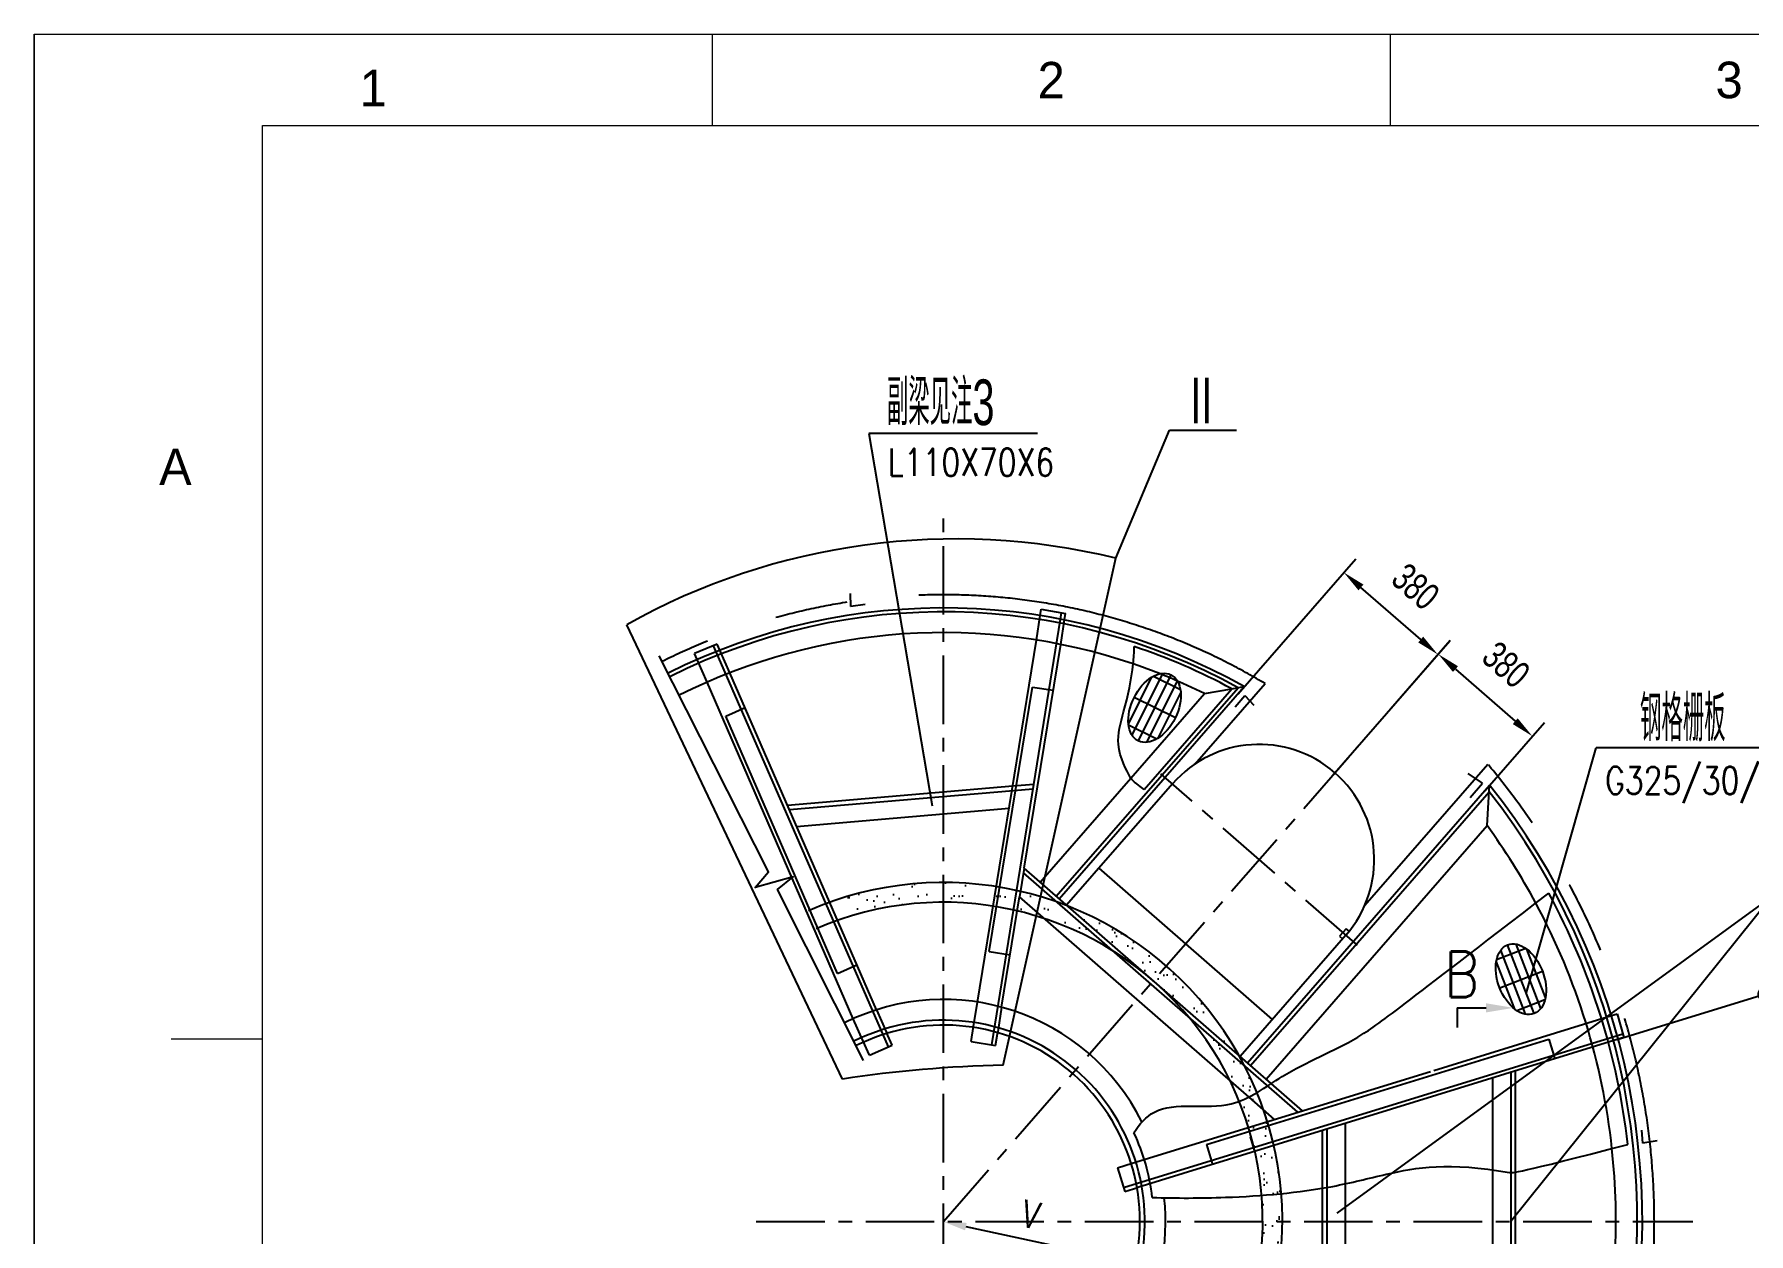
# Model space of a CAD drawing. Extents: x 148 to 221443, y -36682 to 6758.
# Drawn here: x 109177 to 112932, y -17442 to -14815 of the extents above; entities that cross this region are included whole.
import ezdxf
from ezdxf.enums import TextEntityAlignment as Align

# ---------------------------------------------------------------- set-up
doc = ezdxf.new("R2010")
doc.units = 0
doc.header["$LTSCALE"] = 10
doc.header["$MEASUREMENT"] = 0
doc.linetypes.add('CENTERX2', pattern=[4, 2.5, -0.5, 0.5, -0.5])
doc.linetypes.add('PHANTOM2', pattern=[31.75, 15.875, -3.175, 3.175, -3.175, 3.175, -3.175])
for name, color, linetype in [('2', 4, 'Continuous'), ('3', 255, 'Continuous'), ('4', 1, 'CENTERX2'), ('5', 2, 'PHANTOM2'), ('9', 6, 'Continuous'), ('WHITE', 7, 'Continuous')]:
    doc.layers.add(name, color=color, linetype=linetype)
doc.layers.add('2（细实线）', color=3, linetype='Continuous', lineweight=20)
doc.layers.add('图框层', color=7, linetype='Continuous', lineweight=15)
doc.styles.add('HZ', font='ROMS.SHX', dxfattribs={"width": 0.75, "bigfont": 'GBCBIG.SHX'})
doc.styles.get("Standard").update_dxf_attribs({"font": 'wison_e.shx', "width": 0.75, "bigfont": 'wison_c.shx'})
doc.styles.add('XW', font='ROMANS.shx', dxfattribs={"width": 0.85})
doc.dimstyles.new('DIM1', dxfattribs={"dimscale": 20, "dimtxt": 3, "dimasz": 2.5, "dimexe": 2, "dimexo": 0, "dimgap": 1, "dimtad": 0, "dimdec": 0, "dimzin": 0, "dimdsep": 46, "dimtxsty": 'Standard', "dimcen": 2, "dimclrd": 3, "dimclre": 3, "dimclrt": 3, "dimadec": 0, "dimazin": 0, "dimtfac": 0.666667, "dimtdec": 0, "dimtofl": 0, "dimtmove": 2, "dimatfit": 1, "dimfxl": 2, "dimtvp": 1.333333, "dimtolj": 1, "dimtzin": 0, "dimarcsym": 0})

# ---------------------------------------------------------------- blocks, each defined once
blk = doc.blocks.new('*D1364')
at = {"layer": '2', "color": 3, "lineweight": -2}
blk.add_line((111217.1, -17426.6), (111541.8, -17496.6), dxfattribs=at)
at = {"layer": '2', "color": 3}
for points in [[(111218.9, -17418.5), (111215.4, -17434.8), (111168.3, -17416.1)], [(111540, -17504.8), (111543.6, -17488.5), (111590.7, -17507.2)]]:
    blk.add_solid(points, dxfattribs=at)
at = {"layer": 'Defpoints', "color": 0}
for p in [(111168.4, -17415.3), (111590.7, -17507.2), (111590.8, -17506.5)]:
    blk.add_point(p, dxfattribs=at)
at = {"layer": '2', "color": 3, "insert": (111359.7, -17400.3), "char_height": 60, "attachment_point": 5, "rotation": 347.828}
blk.add_mtext('\\A1;V', dxfattribs=at)
blk = doc.blocks.new('_DotSmall')
at = {"layer": 'WHITE', "color": 0, "const_width": 0.5}
blk.add_lwpolyline([(-0.0625, 0, 1), (0.0625, 0, 1)], format="xyb", close=True, dxfattribs=at)
blk = doc.blocks.new('*D1366')
at = {"color": 3, "lineweight": -2}
for p, q in [((112646.2, -17016.5), (113004.7, -16906)), ((112513.1, -18015.9), (112950.4, -18192.3))]:
    blk.add_line(p, q, dxfattribs=at)
for start, end in [(3.0917, 17.1276), (339.555, 353.9968)]:
    blk.add_arc((111166, -17472.6), 1884, start, end, dxfattribs=at)
at = {"color": 3}
blk.add_solid([(112923.6, -18127.7), (112939.1, -18133.7), (112913.3, -18177.3)], dxfattribs=at)
at = {"layer": 'Defpoints', "color": 0}
for p in [(112646.2, -17016.5), (111594, -17340.7), (111596.3, -17646.1), (113027.2, -17765.2), (112513.1, -18015.9)]:
    blk.add_point(p, dxfattribs=at)
at = {"color": 3, "lineweight": -2, "xscale": 50, "yscale": 50, "zscale": 50, "rotation": 107.1276300985596}
blk.add_blockref('_DotSmall', (112966.5, -16917.7), dxfattribs=at)
at = {"color": 3, "insert": (113049.4, -17520.5), "char_height": 60, "attachment_point": 5, "rotation": 88.5443}
blk.add_mtext('最大 1500', dxfattribs=at)
blk = doc.blocks.new('*D1367')
at = {"layer": '2', "color": 3, "linetype": 'Continuous', "lineweight": -2}
for p, q in [((111813.4, -16259.6), (112071.2, -15963.9)), ((112213.5, -16141), (112082.6, -16026.9)), ((112019.6, -16439.4), (112277.4, -16143.7))]:
    blk.add_line(p, q, dxfattribs=at)
at = {"layer": '2', "color": 3}
for points in [[(112088.1, -16020.6), (112077.2, -16033.2), (112045, -15994)], [(112208, -16147.3), (112219, -16134.7), (112251.2, -16173.9)]]:
    blk.add_solid(points, dxfattribs=at)
at = {"layer": 'Defpoints', "color": 0}
for p in [(112045, -15994), (111813.4, -16259.6), (112019.6, -16439.4)]:
    blk.add_point(p, dxfattribs=at)
at = {"layer": '2', "color": 3, "insert": (112202.4, -16025.1), "char_height": 60, "attachment_point": 5, "rotation": 318.9077}
blk.add_mtext('\\A1;380', dxfattribs=at)
blk = doc.blocks.new('*D1368')
at = {"layer": '2', "color": 3, "linetype": 'Continuous', "lineweight": -2}
for p, q in [((112147.5, -16292.7), (112278.3, -16142.7)), ((112289.7, -16205.7), (112420.5, -16319.8)), ((112353.7, -16472.5), (112484.5, -16322.5))]:
    blk.add_line(p, q, dxfattribs=at)
at = {"layer": '2', "color": 3}
for points in [[(112295.2, -16199.4), (112284.2, -16212), (112252, -16172.9)], [(112415.1, -16326.1), (112426, -16313.5), (112458.2, -16352.7)]]:
    blk.add_solid(points, dxfattribs=at)
at = {"layer": 'Defpoints', "color": 0}
for p in [(112147.5, -16292.7), (112458.2, -16352.7), (112353.7, -16472.5)]:
    blk.add_point(p, dxfattribs=at)
at = {"layer": '2', "color": 3, "insert": (112400.7, -16196.3), "char_height": 60, "attachment_point": 5, "rotation": 318.9077}
blk.add_mtext('\\A1;380', dxfattribs=at)
blk = doc.blocks.new('1.25A2')
blk.add_line((14585.48, 9173.89), (14595.48, 9173.89))
at = {"layer": '图框层', "ltscale": 10}
for p, q in [((14570.48, 9283.89), (15312.98, 9283.89)), ((14570.48, 8863.89), (14570.48, 9283.89)), ((14570.48, 9283.89), (14570.48, 8863.89)), ((14570.48, 9283.89), (14570.48, 9273.89)), ((14570.48, 9283.89), (14570.48, 8863.89)), ((14644.73, 9283.89), (14644.73, 9273.89)), ((14718.98, 9283.89), (14718.98, 9273.89)), ((14595.48, 9273.89), (15302.98, 9273.89)), ((14595.48, 8873.89), (14595.48, 9273.89))]:
    blk.add_line(p, q, dxfattribs=at)
at = {"style": 'HZ'}
for s, p in [('1', (14607.61, 9278.01)), ('2', (14681.86, 9278.89)), ('3', (14756.11, 9278.89)), ('A', (14585.94, 9236.52))]:
    blk.add_text(s, height=4, dxfattribs=at).set_placement(p, align=Align.MIDDLE)

msp = doc.modelspace()

# ---------------------------------------------------------------- hatches: boundary and pattern name
at = {"layer": '5', "ltscale": 5}
h = msp.add_hatch(dxfattribs=at)
h.set_pattern_fill('AR-SAND', color=256, scale=28.8, style=0)
h.set_pattern_definition([(322.5, (112378.423, -12194.874), (-1.8142, -55.49252), [0, -43.776, 0, -48.96, 0, -46.8]), (352.5, (112378.42, -12194.874), (50.9696, -81.2778), [0, -23.616, 0, -39.456, 0, -15.12]), (32.5, (112343, -12194.874), (89.6873, -0.163), [0, -14.4, 0, -51.84, 0, -67.68]), (42.5, (112343, -12194.874), (86.5764, -25.2771), [0, -7.2, 0, -33.984, 0, -38.88])])
h.paths.add_polyline_path([(111908.5242, -17471.5162), (111865.3841, -17469.0828, 0.00515045), (111866.3432, -17454.714), (111909.4746, -17457.1469, -0.004850632)])
h.paths.add_polyline_path([(111909.4746, -17457.1469), (111866.3432, -17454.714, 0.014088024), (111867.4527, -17415.346), (111910.6527, -17415.346, -0.014088024)])
h.paths.add_polyline_path([(111910.6527, -17415.346), (111867.4527, -17415.346, 0.055458227), (111850.3586, -17261.703), (111891.7592, -17248.9446, -0.056589004)])
h.paths.add_polyline_path([(111889.7686, -17240.5171), (111848.4024, -17253.2649, 0.016235458), (111836.4517, -17209.4826), (111877.7359, -17196.7602, -0.01528913)])
h.paths.add_polyline_path([(111877.7359, -17196.7602), (111836.4517, -17209.4826, 0.039777189), (111795.4231, -17106.2951), (111823.0037, -17130.3487), (111843.5017, -17106.845, -0.032440723)])
h.paths.add_polyline_path([(111843.5017, -17106.845), (111823.0037, -17130.3487), (111795.4231, -17106.2951, 0.003387341), (111791.1783, -17097.8284), (111821.6368, -17062.9037, -0.016536152)])
h.paths.add_polyline_path([(111812.1205, -17060.6702), (111786.905, -17089.583, 0.052903751), (111704.7741, -16967.0514)])
h.paths.add_polyline_path([(111804.6485, -17033.0885), (111799.8926, -17038.5418), (111627.8791, -16888.5256), (111656.2733, -16855.9678, -0.078302797)])
h.paths.add_polyline_path([(111627.8791, -16888.5256), (111455.8657, -16738.5094), (111460.6216, -16733.0561, -0.078302797), (111656.2733, -16855.9678)])
h.paths.add_polyline_path([(111539.6264, -16823.0229, 0.052903751), (111407.0646, -16758.3169), (111432.28, -16729.4041)])
h.paths.add_polyline_path([(111398.3148, -16755.2046, 0.003387341), (111389.3495, -16752.1505), (111361.7689, -16728.0969), (111382.2669, -16704.5933, -0.016536152), (111428.7733, -16720.2799)])
h.paths.add_polyline_path([(111361.7689, -16728.0969), (111389.3495, -16752.1505, 0.022182892), (111329.7211, -16735.185), (111336.7085, -16692.4504, -0.015884959), (111382.2669, -16704.5933)])
h.paths.add_polyline_path([(111321.6122, -16733.313, 0.016360256), (111276.6873, -16724.7562), (111283.6593, -16682.1216, -0.015383901), (111328.5286, -16690.5949)])
h.paths.add_polyline_path([(111276.6873, -16724.7562, 0.038893758), (111168.4289, -16716.3223), (111168.4289, -16673.1223, -0.038989908), (111283.6593, -16682.1216)])
h.paths.add_polyline_path([(111168.4289, -16716.3223, 0.071462709), (110971.6479, -16744.5916), (110956.5507, -16704.0066, -0.072499301), (111168.4289, -16673.1223)])

# ---------------------------------------------------------------- linework, layer by layer
for p, q in [((110965.052, -16068.716), (110964.1436, -16039.8523)), ((110996.5721, -16064.2487), (110965.052, -16068.716)), ((111380.203, -16088.562), (111382.3924, -16074.3272)), ((111382.3924, -16074.3272), (111435.5576, -16083.8832)), ((111424.7274, -16096.4352), (111427.0085, -16082.3465)), ((111433.3644, -16098.143), (111435.5576, -16083.8832)), ((111242.3256, -16934.882), (111371.9715, -16142.082)), ((110672.4684, -16151.1705), (110622.5905, -16171.9081)), ((110628.4466, -16185.0478), (110622.5905, -16171.9081)), ((110670.1494, -16167.5751), (110664.4478, -16154.5052)), ((110678.3364, -16164.3368), (110672.4684, -16151.1705)), ((111344.9884, -16641.8112), (111425.1567, -16151.5077)), ((111021.0872, -16952.1001), (110700.3159, -16213.6528)), ((111647.9458, -16215.0886), (111580.9571, -16350.1813)), ((111666.4458, -16218.2981), (111594.7095, -16362.9649)), ((111628.2984, -16221.2576), (111687.1799, -16250.4553)), ((110970.5394, -16971.3347), (110650.4916, -16234.5108)), ((111268.5288, -16824.2169), (111363.2447, -16245.0178)), ((111363.2447, -16245.0178), (111408.7234, -16252.0126)), ((111415.1685, -16703.0166), (111813.3067, -16246.4984)), ((111421.68, -16708.6954), (111826.8282, -16244.1394)), ((111623.3835, -16224.1047), (111573.267, -16325.1721)), ((111607.5958, -16469.2279), (111799.7275, -16248.9236)), ((111680.1983, -16231.0817), (111613.2095, -16366.1744)), ((111687.8884, -16256.0909), (111637.7718, -16357.1583)), ((111799.7275, -16248.9236), (111826.8282, -16244.1394)), ((110691.476, -16308.7861), (110733.5039, -16290.0548)), ((111586.0111, -16267.2601), (111676.1568, -16311.9609)), ((111807.4593, -16288.1309), (111827.9359, -16263.755)), ((111827.9359, -16263.755), (111847.8888, -16284.6314)), ((110936.2718, -16872.3625), (110691.476, -16308.7861)), ((111573.5741, -16328.0646), (111635.2835, -16358.6646)), ((111380.0703, -16672.4067), (111578.5707, -16444.7997)), ((112348.9003, -16455.3819), (112317.7967, -16434.3599)), ((110826.3192, -16503.725), (111319.7146, -16461.6388)), ((111669.8452, -16457.0042), (111437.9589, -16722.8925)), ((111834.0782, -17068.3558), (112364.4663, -16460.1957)), ((111840.5897, -17074.0346), (112363.564, -16474.3755)), ((112322.1227, -16486.9371), (112348.9003, -16455.3819)), ((112359.0309, -16548.5856), (112364.4663, -16460.1957)), ((110846.4978, -16550.1781), (111311.7253, -16510.4946)), ((111874.7754, -17103.8486), (112359.0309, -16548.5856)), ((111344.9884, -16641.8112), (111334.735, -16704.5201)), ((111885.9507, -17113.5948), (111344.9884, -16641.8112)), ((111888.7849, -16972.7643), (111508.9445, -16641.4982)), ((111295.2406, -16946.0645), (111334.735, -16704.5201)), ((111837.4392, -17142.9381), (111334.735, -16704.5201)), ((112050.0899, -16774.2927), (112035.8927, -16790.5716)), ((112050.0899, -16774.2927), (112035.8927, -16790.5716)), ((112056.6014, -16779.9715), (112050.0899, -16774.2927)), ((112056.6014, -16779.9715), (112050.0899, -16774.2927)), ((111268.5288, -16824.2169), (111314.0197, -16831.2135)), ((112049.6856, -16788.2704), (111817.7993, -17054.1587)), ((112035.8927, -16790.5716), (112042.4043, -16796.2504)), ((112035.8927, -16790.5716), (112042.4043, -16796.2504)), ((112443.9652, -16817.6191), (112379.7096, -16842.4309)), ((112443.4071, -16961.7513), (112389.0897, -16821.0845)), ((112462.1235, -16960.2519), (112403.9566, -16809.6159)), ((112476.9903, -16948.7834), (112422.673, -16808.1166)), ((112486.9416, -16924.5848), (112446.3049, -16819.3473)), ((110936.2718, -16872.3625), (110978.3114, -16853.626)), ((112419.7751, -16950.5206), (112379.1385, -16845.2831)), ((112480.3831, -16867.8744), (112386.5179, -16904.1197)), ((112485.7192, -16930.1317), (112424.4082, -16953.8065)), ((112631.1738, -16964.5746), (112643.6967, -16960.7155)), ((112643.6967, -16960.7155), (112658.7045, -17012.5965)), ((111055.5317, -17029.3844), (111043.224, -17001.7692)), ((111229.0058, -17021.4848), (111234.1168, -16988.2545)), ((111282.3783, -17029.6937), (111286.9742, -16999.8113)), ((111006.2086, -17051.367), (110992.522, -17020.6578)), ((111006.2086, -17051.367), (111055.5317, -17029.3844)), ((111229.0058, -17021.4848), (111282.3783, -17029.6937)), ((112658.7045, -17012.5965), (112646.1663, -17016.4604)), ((112699.812, -17243.9802), (112698.1449, -17215.1504)), ((112731.2036, -17238.6856), (112699.812, -17243.9802)), ((111549.2486, -17297.9895), (111581.3787, -17288.088)), ((111549.2486, -17297.9895), (111565.1517, -17349.5947)), ((112370.5874, -17302.2383), (112370.5874, -17900.2093)), ((112420.5874, -17307.4809), (112420.5874, -17920.3757)), ((111565.1517, -17349.5947), (111594.0446, -17340.6908)), ((111997.7927, -17342.6308), (111997.7927, -17749.8511)), ((112047.7927, -17332.9808), (112047.7927, -17770.0174))]:
    msp.add_line(p, q)
at = {"color": 7, "linetype": 'Continuous'}
msp.add_line((111319.7146, -16461.6388), (111366.2408, -16457.6702), dxfattribs=at)
for centre, radius, start, end in [((111168.4289, -17415.346), 1343.5827, 60.6572769, 116.6855746), ((111168.4289, -17415.346), 1334.9427, 61.1135547, 116.6848931), ((111168.4289, -17415.346), 1289.5827, 71.2126321, 116.6811655), ((111164.9094, -17424.1323), 1335.7587, 61.6203278, 71.6242793), ((111859.7654, -16622.6373), 252, 318.9076924, 138.9076924), ((111168.4289, -17415.346), 1530.6265, 290.0136172, 38.6107133), ((111163.5109, -17414.3961), 1524.3904, 290.5760287, 38.0721616), ((111168.4289, -17415.346), 1472.6869, 28.2486494, 36.0546859), ((111168.4289, -17415.346), 1508.0336, 6.412886, 28.4656972), ((111168.4289, -17415.346), 486.1135, 26.6191293, 116.4998425), ((111168.4289, -17415.346), 440.7535, 291.4177221, 116.4698914), ((111168.4289, -17415.346), 430, 290.0136172, 116.4618643), ((111168.4289, -17415.346), 460, 6.5686709, 24.9814592), ((111168.4289, -17415.346), 1472.6869, 292.2583665, 6.2180835), ((111168.4289, -17415.346), 486.1135, 296.3914921, 6.1128582)]:
    msp.add_arc(centre, radius, start, end)
at = {"ltscale": 6}
for start, end in [(26.6104728, 26.6191293), (6.1128582, 6.1256844)]:
    msp.add_arc((111168.4289, -17415.346), 486.1135, start, end, dxfattribs=at)
at = {"layer": '2', "color": 3, "linetype": 'Continuous'}
for p, q in [((111373.9573, -15689.9519), (111004.9206, -15689.9519)), ((111004.9206, -15689.9519), (111143.3509, -16505.0341)), ((111545.4547, -15962.8285), (111663.2316, -15682.4597)), ((111663.2316, -15682.4597), (111810.2169, -15682.4597)), ((111299.0138, -17073.3254), (111545.4547, -15962.8285)), ((110946.9555, -17103.4747), (110474.1913, -16108.5498)), ((113231.1317, -16378.0232), (112598.1462, -16378.0232)), ((112982.9163, -16703.3888), (112029.6422, -17397.4067)), ((112982.9163, -16703.3888), (112410.5874, -17415.346))]:
    msp.add_line(p, q, dxfattribs=at)
at = {"layer": '2', "linetype": 'Continuous'}
for p, q in [((112444.905, -16913.8113), (112598.1462, -16378.0232)), ((112293.0642, -16947.571), (112356.8109, -16947.571))]:
    msp.add_line(p, q, dxfattribs=at)
at = {"layer": '2', "color": 7}
msp.add_line((112293.0642, -16947.571), (112293.0642, -16990.5005), dxfattribs=at)
at = {"layer": '2', "color": 3, "linetype": 'Continuous'}
for centre, radius, start, end in [((111195.1332, -17397.9886), 1477.298, 76.2823968, 119.2101209), ((111352.1327, -19764.2058), 2691.4046, 91.1308909, 98.6585056)]:
    msp.add_arc(centre, radius, start, end, dxfattribs=at)
at = {"layer": '2'}
msp.add_solid([(112356.8109, -16937.571), (112356.8109, -16957.571), (112416.8109, -16947.571)], dxfattribs=at)
at = {"layer": '3', "ltscale": 6}
for p, q in [((111273.8387, -17028.3803), (111424.7274, -16096.4352)), ((111371.9715, -16142.082), (111380.203, -16088.562)), ((111425.1465, -16151.5743), (111433.3644, -16098.143)), ((110650.4916, -16234.5108), (110628.4466, -16185.0478)), ((111047.64, -17032.9016), (110670.1494, -16167.5751)), ((110700.3433, -16213.7144), (110678.3364, -16164.3368)), ((111578.5707, -16444.7997), (111740.214, -16259.4543)), ((111740.214, -16259.4543), (111799.8117, -16248.9088)), ((110830.5231, -16513.4027), (111364.5931, -16467.847)), ((111944.5548, -17176.1687), (111343.3478, -16651.8446)), ((111234.1168, -16988.2545), (111242.3256, -16934.882)), ((110992.522, -17020.6578), (110970.5394, -16971.3347)), ((111021.0872, -16952.1001), (111043.224, -17001.7692)), ((111295.2406, -16946.0645), (111286.9742, -16999.8113)), ((112242.0121, -17084.5019), (112631.1738, -16964.5746)), ((112656.4811, -17004.9105), (111562.7957, -17341.9495)), ((112646.1663, -17016.4604), (111594.0446, -17340.6908)), ((111744.0729, -17246.9918), (112493.8364, -17015.9386)), ((112493.8364, -17015.9386), (112507.195, -17059.2869)), ((111581.3787, -17288.088), (112235.0817, -17086.6376)), ((112420.5874, -17085.9766), (112420.5874, -17307.4809)), ((111954.2678, -17173.1755), (111885.9507, -17113.5948)), ((112370.5874, -17101.385), (112370.5874, -17302.2383)), ((112410.5874, -17089.0583), (112410.5874, -17916.3424)), ((111893.5613, -17191.8833), (111837.4392, -17142.9381)), ((111839.9617, -17230.1413), (111849.7461, -17261.8917)), ((111997.7927, -17216.2685), (111997.7927, -17342.6308)), ((112007.7927, -17213.1868), (112007.7927, -17802.7948)), ((112047.7927, -17200.8601), (112047.7927, -17332.9808)), ((111744.0729, -17246.9918), (111757.4315, -17290.3401))]:
    msp.add_line(p, q, dxfattribs=at)
for radius, start, end in [(1289.5827, 63.6797738, 71.2126321), (1472.6869, 6.2180835, 28.2486494)]:
    msp.add_arc((111168.4289, -17415.346), radius, start, end, dxfattribs=at)
at = {"layer": '4', "ltscale": 6}
for p, q in [((111168.4289, -18246.1829), (111168.4289, -15851.2657)), ((111168.4289, -17415.346), (112076.1153, -16374.5635)), ((112074.9988, -16810.3465), (111644.532, -16434.9281)), ((110758.0466, -17415.346), (112809.2758, -17415.346))]:
    msp.add_line(p, q, dxfattribs=at)
at = {"layer": '5', "ltscale": 5}
for p, q in [((111718.9128, -16413.6767), (111872.636, -16237.4127)), ((112091.0468, -16722.7018), (112360.3893, -16413.865))]:
    msp.add_line(p, q, dxfattribs=at)
for radius, start, end in [(1372.3827, 59.1276374, 116.6877842), (1556.8345, 288.9536377, 40.0368609)]:
    msp.add_arc((111168.4289, -17415.346), radius, start, end, dxfattribs=at)
at = {"layer": '5', "color": 3, "linetype": 'ByBlock', "ltscale": 5}
for radius, start, end in [(742.2237, 256.3942245, 113.5255197), (699.0237, 257.6664161, 113.5137402)]:
    msp.add_arc((111168.4289, -17415.346), radius, start, end, dxfattribs=at)
at = {"layer": '9'}
msp.add_lwpolyline([(110993.0762, -17062.5911), (110804.2577, -16688.6458), (110838.721, -16660.6884), (110755.3384, -16683.7911), (110784.721, -16649.9545), (110545.6002, -16176.3883)], dxfattribs=at)
for centre, major_axis in [((111630.5777, -16290.6315), (-35.8682, -72.3334)), ((112433.04, -16884.9339), (-29.0835, 75.318))]:
    msp.add_ellipse(centre, major_axis=major_axis, ratio=0.623188198, dxfattribs=at)
for points, knots in [([(111607.5958, -16469.2279), (111580.7266, -16449.2806), (111574.3731, -16435.5543), (111540.4926, -16377.419), (111566.7454, -16287.3093), (111583.1486, -16217.11), (111585.6908, -16169.0038), (111586.0032, -16156.4844)], [73.330580752, 73.330580752, 73.330580752, 73.330580752, 107.924220962, 231.881407578, 332.994404261, 482.33198279, 534.551390581, 534.551390581, 534.551390581, 534.551390581]), ([(111585.3934, -17221.0765), (111597.4322, -17202.0698), (111648.3666, -17144.5322), (111793.8103, -17184.7325), (111923.774, -17080.1183), (112076.1687, -17023.2136), (112167.4859, -16946.5135), (112494.1452, -16696.5681)], [73.555961842, 73.555961842, 73.555961842, 73.555961842, 167.316472509, 401.941872284, 578.105170091, 837.390290564, 1074.174452092, 1074.174452092, 1074.174452092, 1074.174452092]), ([(111625.4092, -17362.7248), (111678.1441, -17364.5383), (111811.6682, -17364.3739), (111990.3318, -17348.897), (112165.1967, -17304.0848), (112276.9466, -17283.651), (112420.8886, -17310.591), (112667.0265, -17246.91)], [70.054348541, 70.054348541, 70.054348541, 70.054348541, 292.533184049, 622.854585078, 801.502912328, 1110.722679019, 1125.302220897, 1125.302220897, 1125.302220897, 1125.302220897])]:
    msp.add_open_spline(points, degree=3, knots=knots, dxfattribs=at)

# ---------------------------------------------------------------- block references
at = {"layer": '2（细实线）', "xscale": 20, "yscale": 20, "zscale": 20}
msp.add_blockref('1.25A2', (-182233.0803, -200493.2064), dxfattribs=at)

# ---------------------------------------------------------------- texts
at = {"layer": '2', "color": 3, "linetype": 'Continuous'}
for s, height, style, width, p in [('副梁见注3', 100, 'HZ', 0.65, (111044.3317, -15671.3575)), ('II', 100, 'HZ', 0.65, (111708.8711, -15667.5412)), ('L110X70X6', 60, 'XW', 0.8, (111046.3971, -15782.8106)), ('钢格栅板', 100, 'HZ', 0.65, (112694.0489, -16363.6458)), ('G325/30/100G', 60, 'XW', 0.8, (112617.4662, -16479.632))]:
    msp.add_text(s, height=height, dxfattribs=dict(at, style=style, width=width)).set_placement(p)
at = {"layer": '2', "linetype": 'Continuous', "insert": (112303.128, -16874.4061), "char_height": 100, "attachment_point": 5, "style": 'XW'}
msp.add_mtext('B', dxfattribs=at)

# ---------------------------------------------------------------- dimensions: what is measured, and where the dimension line sits
dim = msp.add_angular_dim_2l(base=(113027.1829, -17765.1974), line1=((111596.266, -17646.1311), (112513.0946, -18015.9131)), line2=((112646.1663, -17016.4604), (111594.0446, -17340.6908)), text='最大 1500', dimstyle='DIM1', override={"dimblk2": 'DotSmall', "dimsah": 1})
dim.commit()
dim.dimension.update_dxf_attribs({"geometry": '*D1366', "text_midpoint": (113049.4347, -17520.4606), "dimtype": 162})
at = {"layer": '2', "color": 3, "linetype": 'Continuous'}
dim = msp.add_linear_dim(base=(112044.959, -15994.0237), p1=(112019.5602, -16439.4114), p2=(111813.3611, -16259.5812), angle=138.9076924, text='380', dimstyle='DIM1', override={"dimtxt": 3, "dimtmove": 0}, dxfattribs=at)
dim.commit()
dim.dimension.update_dxf_attribs({"geometry": '*D1367', "text_midpoint": (112149.7721, -16085.4333), "dimtype": 161})
at = {"layer": '2', "color": 7, "linetype": 'Continuous'}
dim = msp.add_linear_dim(base=(112458.2307, -16352.6824), p1=(112147.5418, -16292.6636), p2=(112353.7409, -16472.4937), angle=318.9076924, text='380', dimstyle='DIM1', override={"dimtxt": 3, "dimtmove": 0}, dxfattribs=at)
dim.commit()
dim.dimension.update_dxf_attribs({"geometry": '*D1368', "text_midpoint": (112348.0864, -16256.6234), "dimtype": 161})
at = {"layer": '2'}
dim = msp.add_linear_dim(base=(111590.6699, -17507.1892), p1=(111168.4289, -17415.346), p2=(111590.8281, -17506.4559), angle=347.8279985, text='V', dimstyle='DIM1', override={"dimtxt": 3, "dimse1": 1, "dimse2": 1}, dxfattribs=at)
dim.commit()
dim.dimension.update_dxf_attribs({"geometry": '*D1364', "text_midpoint": (111359.7084, -17400.3039), "dimtype": 161})

doc.saveas('drawing.dxf')
